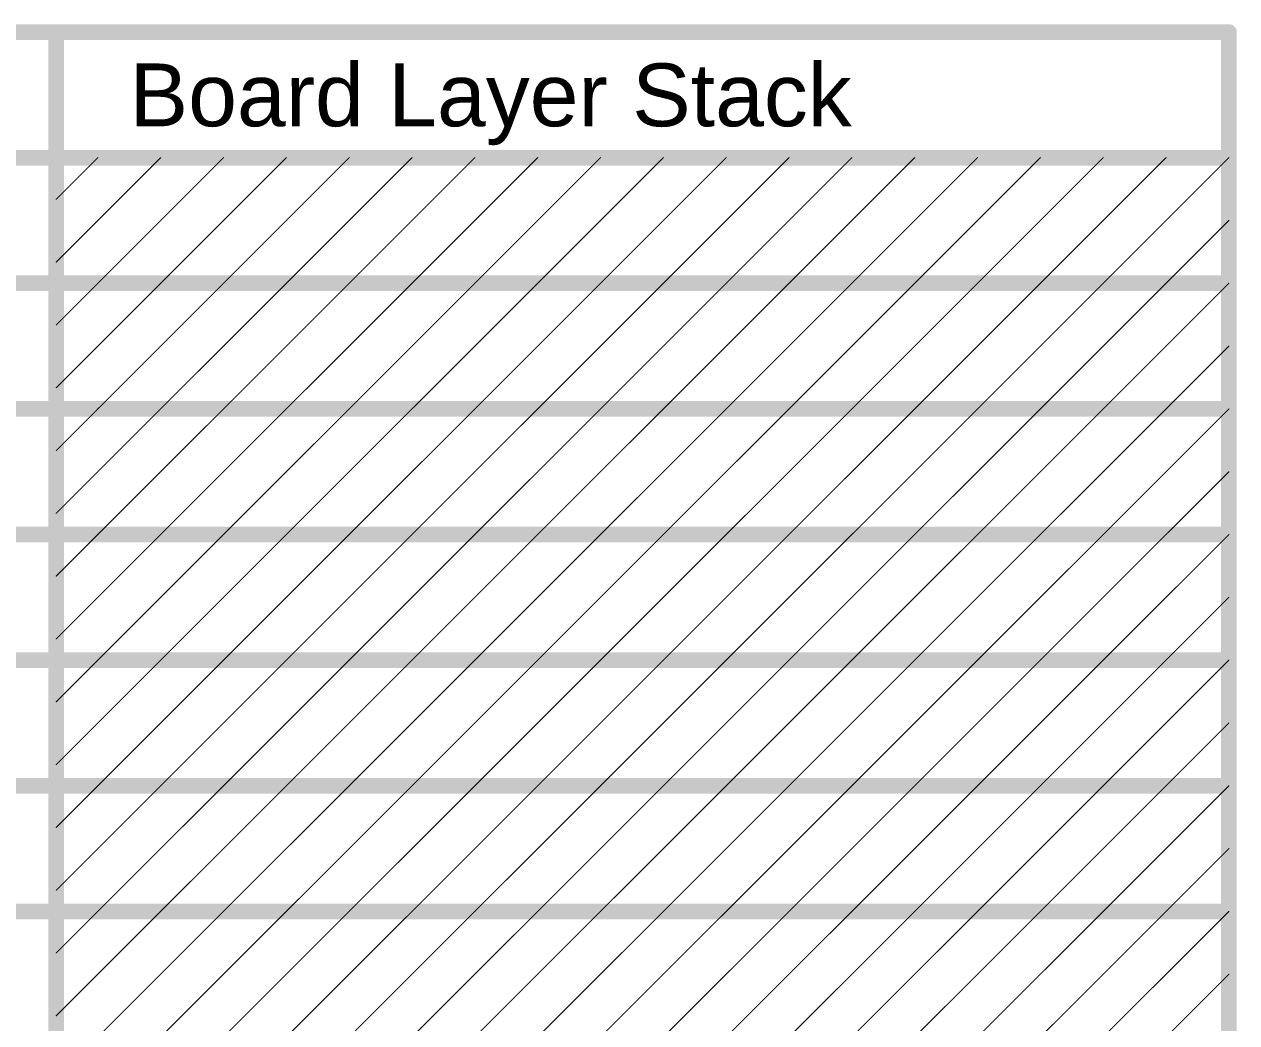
# Model space of a CAD drawing. Header units: inches. Extents: x -30 to 282, y -86 to 78.
# Drawn here: x 139.85 to 169.25, y 1.33 to 25.56 of the extents above; entities that cross this region are included whole.
import ezdxf

# ---------------------------------------------------------------- set-up
doc = ezdxf.new("R2010")
doc.units = ezdxf.units.IN
doc.layers.add('Fabrication', color=76, linetype='Continuous')
doc.styles.add('Arial', font='', dxfattribs={"height": 0.2})
doc.styles.get('Arial').set_extended_font_data('Arial')

msp = doc.modelspace()

# ---------------------------------------------------------------- linework, layer by layer
at = {"layer": 'Fabrication'}
for points, const_width in [([(53.778, 25.366), (169.063, 25.366)], 0.381), ([(140.624, -23.402), (140.624, 25.366)], 0.381), ([(169.063, -23.402), (169.063, 25.366)], 0.381), ([(53.778, 22.318), (169.063, 22.318)], 0.381), ([(140.624, 19.786), (143.155, 22.318)], 0.0254), ([(140.624, 21.31), (141.631, 22.318)], 0.0254), ([(141.631, 19.27), (144.679, 22.318)], 0.0254), ([(143.155, 19.27), (146.203, 22.318)], 0.0254), ([(144.679, 19.27), (147.727, 22.318)], 0.0254), ([(146.203, 19.27), (149.251, 22.318)], 0.0254), ([(147.727, 19.27), (150.775, 22.318)], 0.0254), ([(149.251, 19.27), (152.299, 22.318)], 0.0254), ([(150.775, 19.27), (153.823, 22.318)], 0.0254), ([(152.299, 19.27), (155.347, 22.318)], 0.0254), ([(153.823, 19.27), (156.871, 22.318)], 0.0254), ([(155.347, 19.27), (158.395, 22.318)], 0.0254), ([(156.871, 19.27), (159.919, 22.318)], 0.0254), ([(158.395, 19.27), (161.443, 22.318)], 0.0254), ([(159.919, 19.27), (162.967, 22.318)], 0.0254), ([(161.443, 19.27), (164.491, 22.318)], 0.0254), ([(162.967, 19.27), (166.015, 22.318)], 0.0254), ([(164.491, 19.27), (167.539, 22.318)], 0.0254), ([(166.015, 19.27), (169.063, 22.318)], 0.0254), ([(167.539, 19.27), (169.063, 20.794)], 0.0254), ([(126.149, 19.27), (140.624, 19.27)], 0.381), ([(140.624, 19.27), (169.063, 19.27)], 0.381), ([(140.624, 16.738), (143.155, 19.27)], 0.0254), ([(140.624, 18.262), (141.631, 19.27)], 0.0254), ([(141.631, 16.222), (144.679, 19.27)], 0.0254), ([(143.155, 16.222), (146.203, 19.27)], 0.0254), ([(144.679, 16.222), (147.727, 19.27)], 0.0254), ([(146.203, 16.222), (149.251, 19.27)], 0.0254), ([(147.727, 16.222), (150.775, 19.27)], 0.0254), ([(149.251, 16.222), (152.299, 19.27)], 0.0254), ([(150.775, 16.222), (153.823, 19.27)], 0.0254), ([(152.299, 16.222), (155.347, 19.27)], 0.0254), ([(153.823, 16.222), (156.871, 19.27)], 0.0254), ([(155.347, 16.222), (158.395, 19.27)], 0.0254), ([(156.871, 16.222), (159.919, 19.27)], 0.0254), ([(158.395, 16.222), (161.443, 19.27)], 0.0254), ([(159.919, 16.222), (162.967, 19.27)], 0.0254), ([(161.443, 16.222), (164.491, 19.27)], 0.0254), ([(162.967, 16.222), (166.015, 19.27)], 0.0254), ([(164.491, 16.222), (167.539, 19.27)], 0.0254), ([(166.015, 16.222), (169.063, 19.27)], 0.0254), ([(167.539, 16.222), (169.063, 17.746)], 0.0254), ([(126.149, 16.222), (140.624, 16.222)], 0.381), ([(140.624, 16.222), (169.063, 16.222)], 0.381), ([(140.624, 13.69), (143.155, 16.222)], 0.0254), ([(140.624, 15.214), (141.631, 16.222)], 0.0254), ([(141.631, 13.174), (144.679, 16.222)], 0.0254), ([(143.155, 13.174), (146.203, 16.222)], 0.0254), ([(144.679, 13.174), (147.727, 16.222)], 0.0254), ([(146.203, 13.174), (149.251, 16.222)], 0.0254), ([(147.727, 13.174), (150.775, 16.222)], 0.0254), ([(149.251, 13.174), (152.299, 16.222)], 0.0254), ([(150.775, 13.174), (153.823, 16.222)], 0.0254), ([(152.299, 13.174), (155.347, 16.222)], 0.0254), ([(153.823, 13.174), (156.871, 16.222)], 0.0254), ([(155.347, 13.174), (158.395, 16.222)], 0.0254), ([(156.871, 13.174), (159.919, 16.222)], 0.0254), ([(158.395, 13.174), (161.443, 16.222)], 0.0254), ([(159.919, 13.174), (162.967, 16.222)], 0.0254), ([(161.443, 13.174), (164.491, 16.222)], 0.0254), ([(162.967, 13.174), (166.015, 16.222)], 0.0254), ([(164.491, 13.174), (167.539, 16.222)], 0.0254), ([(166.015, 13.174), (169.063, 16.222)], 0.0254), ([(167.539, 13.174), (169.063, 14.698)], 0.0254), ([(126.149, 13.174), (140.624, 13.174)], 0.381), ([(140.624, 13.174), (169.063, 13.174)], 0.381), ([(140.624, 10.642), (143.155, 13.174)], 0.0254), ([(140.624, 12.166), (141.631, 13.174)], 0.0254), ([(141.631, 10.126), (144.679, 13.174)], 0.0254), ([(143.155, 10.126), (146.203, 13.174)], 0.0254), ([(144.679, 10.126), (147.727, 13.174)], 0.0254), ([(146.203, 10.126), (149.251, 13.174)], 0.0254), ([(147.727, 10.126), (150.775, 13.174)], 0.0254), ([(149.251, 10.126), (152.299, 13.174)], 0.0254), ([(150.775, 10.126), (153.823, 13.174)], 0.0254), ([(152.299, 10.126), (155.347, 13.174)], 0.0254), ([(153.823, 10.126), (156.871, 13.174)], 0.0254), ([(155.347, 10.126), (158.395, 13.174)], 0.0254), ([(156.871, 10.126), (159.919, 13.174)], 0.0254), ([(158.395, 10.126), (161.443, 13.174)], 0.0254), ([(159.919, 10.126), (162.967, 13.174)], 0.0254), ([(161.443, 10.126), (164.491, 13.174)], 0.0254), ([(162.967, 10.126), (166.015, 13.174)], 0.0254), ([(164.491, 10.126), (167.539, 13.174)], 0.0254), ([(166.015, 10.126), (169.063, 13.174)], 0.0254), ([(167.539, 10.126), (169.063, 11.65)], 0.0254), ([(126.149, 10.126), (140.624, 10.126)], 0.381), ([(140.624, 10.126), (169.063, 10.126)], 0.381), ([(140.624, 7.594), (143.155, 10.126)], 0.0254), ([(140.624, 9.118), (141.631, 10.126)], 0.0254), ([(141.631, 7.078), (144.679, 10.126)], 0.0254), ([(143.155, 7.078), (146.203, 10.126)], 0.0254), ([(144.679, 7.078), (147.727, 10.126)], 0.0254), ([(146.203, 7.078), (149.251, 10.126)], 0.0254), ([(147.727, 7.078), (150.775, 10.126)], 0.0254), ([(149.251, 7.078), (152.299, 10.126)], 0.0254), ([(150.775, 7.078), (153.823, 10.126)], 0.0254), ([(152.299, 7.078), (155.347, 10.126)], 0.0254), ([(153.823, 7.078), (156.871, 10.126)], 0.0254), ([(155.347, 7.078), (158.395, 10.126)], 0.0254), ([(156.871, 7.078), (159.919, 10.126)], 0.0254), ([(158.395, 7.078), (161.443, 10.126)], 0.0254), ([(159.919, 7.078), (162.967, 10.126)], 0.0254), ([(161.443, 7.078), (164.491, 10.126)], 0.0254), ([(162.967, 7.078), (166.015, 10.126)], 0.0254), ([(164.491, 7.078), (167.539, 10.126)], 0.0254), ([(166.015, 7.078), (169.063, 10.126)], 0.0254), ([(167.539, 7.078), (169.063, 8.602)], 0.0254), ([(126.149, 7.078), (140.624, 7.078)], 0.381), ([(140.624, 7.078), (169.063, 7.078)], 0.381), ([(140.624, 4.546), (143.155, 7.078)], 0.0254), ([(140.624, 6.07), (141.631, 7.078)], 0.0254), ([(141.631, 4.03), (144.679, 7.078)], 0.0254), ([(143.155, 4.03), (146.203, 7.078)], 0.0254), ([(144.679, 4.03), (147.727, 7.078)], 0.0254), ([(146.203, 4.03), (149.251, 7.078)], 0.0254), ([(147.727, 4.03), (150.775, 7.078)], 0.0254), ([(149.251, 4.03), (152.299, 7.078)], 0.0254), ([(150.775, 4.03), (153.823, 7.078)], 0.0254), ([(152.299, 4.03), (155.347, 7.078)], 0.0254), ([(153.823, 4.03), (156.871, 7.078)], 0.0254), ([(155.347, 4.03), (158.395, 7.078)], 0.0254), ([(156.871, 4.03), (159.919, 7.078)], 0.0254), ([(158.395, 4.03), (161.443, 7.078)], 0.0254), ([(159.919, 4.03), (162.967, 7.078)], 0.0254), ([(161.443, 4.03), (164.491, 7.078)], 0.0254), ([(162.967, 4.03), (166.015, 7.078)], 0.0254), ([(164.491, 4.03), (167.539, 7.078)], 0.0254), ([(166.015, 4.03), (169.063, 7.078)], 0.0254), ([(167.539, 4.03), (169.063, 5.554)], 0.0254), ([(126.149, 4.03), (140.624, 4.03)], 0.381), ([(140.624, 4.03), (169.063, 4.03)], 0.381), ([(140.624, 1.498), (143.155, 4.03)], 0.0254), ([(140.624, 3.022), (141.631, 4.03)], 0.0254), ([(141.631, 0.982), (144.679, 4.03)], 0.0254), ([(143.155, 0.982), (146.203, 4.03)], 0.0254), ([(144.679, 0.982), (147.727, 4.03)], 0.0254), ([(146.203, 0.982), (149.251, 4.03)], 0.0254), ([(147.727, 0.982), (150.775, 4.03)], 0.0254), ([(149.251, 0.982), (152.299, 4.03)], 0.0254), ([(150.775, 0.982), (153.823, 4.03)], 0.0254), ([(152.299, 0.982), (155.347, 4.03)], 0.0254), ([(153.823, 0.982), (156.871, 4.03)], 0.0254), ([(155.347, 0.982), (158.395, 4.03)], 0.0254), ([(156.871, 0.982), (159.919, 4.03)], 0.0254), ([(158.395, 0.982), (161.443, 4.03)], 0.0254), ([(159.919, 0.982), (162.967, 4.03)], 0.0254), ([(161.443, 0.982), (164.491, 4.03)], 0.0254), ([(162.967, 0.982), (166.015, 4.03)], 0.0254), ([(164.491, 0.982), (167.539, 4.03)], 0.0254), ([(166.015, 0.982), (169.063, 4.03)], 0.0254), ([(167.539, 0.982), (169.063, 2.506)], 0.0254)]:
    msp.add_lwpolyline(points, dxfattribs=dict(at, const_width=const_width))
for points, const_width in [([(140.528, 25.366, 1), (140.719, 25.366, 1)], 0.191), ([(168.968, 25.366, 1), (169.159, 25.366, 1)], 0.191), ([(168.968, 25.366, 1), (169.159, 25.366, 1)], 0.191), ([(168.968, 22.318, 1), (169.159, 22.318, 1)], 0.191), ([(141.625, 22.318, 1), (141.638, 22.318, 1)], 0.0127), ([(143.149, 22.318, 1), (143.162, 22.318, 1)], 0.0127), ([(144.673, 22.318, 1), (144.686, 22.318, 1)], 0.0127), ([(146.197, 22.318, 1), (146.21, 22.318, 1)], 0.0127), ([(147.721, 22.318, 1), (147.734, 22.318, 1)], 0.0127), ([(149.245, 22.318, 1), (149.258, 22.318, 1)], 0.0127), ([(150.769, 22.318, 1), (150.782, 22.318, 1)], 0.0127), ([(152.293, 22.318, 1), (152.306, 22.318, 1)], 0.0127), ([(153.817, 22.318, 1), (153.83, 22.318, 1)], 0.0127), ([(155.341, 22.318, 1), (155.354, 22.318, 1)], 0.0127), ([(156.865, 22.318, 1), (156.878, 22.318, 1)], 0.0127), ([(158.389, 22.318, 1), (158.402, 22.318, 1)], 0.0127), ([(159.913, 22.318, 1), (159.926, 22.318, 1)], 0.0127), ([(161.437, 22.318, 1), (161.45, 22.318, 1)], 0.0127), ([(162.961, 22.318, 1), (162.974, 22.318, 1)], 0.0127), ([(164.485, 22.318, 1), (164.498, 22.318, 1)], 0.0127), ([(166.009, 22.318, 1), (166.022, 22.318, 1)], 0.0127), ([(167.533, 22.318, 1), (167.546, 22.318, 1)], 0.0127), ([(169.057, 22.318, 1), (169.07, 22.318, 1)], 0.0127), ([(140.617, 21.31, 1), (140.63, 21.31, 1)], 0.0127), ([(169.057, 20.794, 1), (169.07, 20.794, 1)], 0.0127), ([(140.617, 19.786, 1), (140.63, 19.786, 1)], 0.0127), ([(140.528, 19.27, 1), (140.719, 19.27, 1)], 0.191), ([(140.528, 19.27, 1), (140.719, 19.27, 1)], 0.191), ([(168.968, 19.27, 1), (169.159, 19.27, 1)], 0.191), ([(141.625, 19.27, 1), (141.638, 19.27, 1)], 0.0127), ([(141.625, 19.27, 1), (141.638, 19.27, 1)], 0.0127), ([(143.149, 19.27, 1), (143.162, 19.27, 1)], 0.0127), ([(143.149, 19.27, 1), (143.162, 19.27, 1)], 0.0127), ([(144.673, 19.27, 1), (144.686, 19.27, 1)], 0.0127), ([(144.673, 19.27, 1), (144.686, 19.27, 1)], 0.0127), ([(146.197, 19.27, 1), (146.21, 19.27, 1)], 0.0127), ([(146.197, 19.27, 1), (146.21, 19.27, 1)], 0.0127), ([(147.721, 19.27, 1), (147.734, 19.27, 1)], 0.0127), ([(147.721, 19.27, 1), (147.734, 19.27, 1)], 0.0127), ([(149.245, 19.27, 1), (149.258, 19.27, 1)], 0.0127), ([(149.245, 19.27, 1), (149.258, 19.27, 1)], 0.0127), ([(150.769, 19.27, 1), (150.782, 19.27, 1)], 0.0127), ([(150.769, 19.27, 1), (150.782, 19.27, 1)], 0.0127), ([(152.293, 19.27, 1), (152.306, 19.27, 1)], 0.0127), ([(152.293, 19.27, 1), (152.306, 19.27, 1)], 0.0127), ([(153.817, 19.27, 1), (153.83, 19.27, 1)], 0.0127), ([(153.817, 19.27, 1), (153.83, 19.27, 1)], 0.0127), ([(155.341, 19.27, 1), (155.354, 19.27, 1)], 0.0127), ([(155.341, 19.27, 1), (155.354, 19.27, 1)], 0.0127), ([(156.865, 19.27, 1), (156.878, 19.27, 1)], 0.0127), ([(156.865, 19.27, 1), (156.878, 19.27, 1)], 0.0127), ([(158.389, 19.27, 1), (158.402, 19.27, 1)], 0.0127), ([(158.389, 19.27, 1), (158.402, 19.27, 1)], 0.0127), ([(159.913, 19.27, 1), (159.926, 19.27, 1)], 0.0127), ([(159.913, 19.27, 1), (159.926, 19.27, 1)], 0.0127), ([(161.437, 19.27, 1), (161.45, 19.27, 1)], 0.0127), ([(161.437, 19.27, 1), (161.45, 19.27, 1)], 0.0127), ([(162.961, 19.27, 1), (162.974, 19.27, 1)], 0.0127), ([(162.961, 19.27, 1), (162.974, 19.27, 1)], 0.0127), ([(164.485, 19.27, 1), (164.498, 19.27, 1)], 0.0127), ([(164.485, 19.27, 1), (164.498, 19.27, 1)], 0.0127), ([(166.009, 19.27, 1), (166.022, 19.27, 1)], 0.0127), ([(166.009, 19.27, 1), (166.022, 19.27, 1)], 0.0127), ([(167.533, 19.27, 1), (167.546, 19.27, 1)], 0.0127), ([(167.533, 19.27, 1), (167.546, 19.27, 1)], 0.0127), ([(169.057, 19.27, 1), (169.07, 19.27, 1)], 0.0127), ([(140.617, 18.262, 1), (140.63, 18.262, 1)], 0.0127), ([(169.057, 17.746, 1), (169.07, 17.746, 1)], 0.0127), ([(140.617, 16.738, 1), (140.63, 16.738, 1)], 0.0127), ([(140.528, 16.222, 1), (140.719, 16.222, 1)], 0.191), ([(140.528, 16.222, 1), (140.719, 16.222, 1)], 0.191), ([(141.625, 16.222, 1), (141.638, 16.222, 1)], 0.0127), ([(141.625, 16.222, 1), (141.638, 16.222, 1)], 0.0127), ([(143.149, 16.222, 1), (143.162, 16.222, 1)], 0.0127), ([(143.149, 16.222, 1), (143.162, 16.222, 1)], 0.0127), ([(144.673, 16.222, 1), (144.686, 16.222, 1)], 0.0127), ([(144.673, 16.222, 1), (144.686, 16.222, 1)], 0.0127), ([(146.197, 16.222, 1), (146.21, 16.222, 1)], 0.0127), ([(146.197, 16.222, 1), (146.21, 16.222, 1)], 0.0127), ([(147.721, 16.222, 1), (147.734, 16.222, 1)], 0.0127), ([(147.721, 16.222, 1), (147.734, 16.222, 1)], 0.0127), ([(149.245, 16.222, 1), (149.258, 16.222, 1)], 0.0127), ([(149.245, 16.222, 1), (149.258, 16.222, 1)], 0.0127), ([(150.769, 16.222, 1), (150.782, 16.222, 1)], 0.0127), ([(150.769, 16.222, 1), (150.782, 16.222, 1)], 0.0127), ([(152.293, 16.222, 1), (152.306, 16.222, 1)], 0.0127), ([(152.293, 16.222, 1), (152.306, 16.222, 1)], 0.0127), ([(153.817, 16.222, 1), (153.83, 16.222, 1)], 0.0127), ([(153.817, 16.222, 1), (153.83, 16.222, 1)], 0.0127), ([(155.341, 16.222, 1), (155.354, 16.222, 1)], 0.0127), ([(155.341, 16.222, 1), (155.354, 16.222, 1)], 0.0127), ([(156.865, 16.222, 1), (156.878, 16.222, 1)], 0.0127), ([(156.865, 16.222, 1), (156.878, 16.222, 1)], 0.0127), ([(158.389, 16.222, 1), (158.402, 16.222, 1)], 0.0127), ([(158.389, 16.222, 1), (158.402, 16.222, 1)], 0.0127), ([(159.913, 16.222, 1), (159.926, 16.222, 1)], 0.0127), ([(159.913, 16.222, 1), (159.926, 16.222, 1)], 0.0127), ([(161.437, 16.222, 1), (161.45, 16.222, 1)], 0.0127), ([(161.437, 16.222, 1), (161.45, 16.222, 1)], 0.0127), ([(162.961, 16.222, 1), (162.974, 16.222, 1)], 0.0127), ([(162.961, 16.222, 1), (162.974, 16.222, 1)], 0.0127), ([(164.485, 16.222, 1), (164.498, 16.222, 1)], 0.0127), ([(164.485, 16.222, 1), (164.498, 16.222, 1)], 0.0127), ([(166.009, 16.222, 1), (166.022, 16.222, 1)], 0.0127), ([(166.009, 16.222, 1), (166.022, 16.222, 1)], 0.0127), ([(167.533, 16.222, 1), (167.546, 16.222, 1)], 0.0127), ([(167.533, 16.222, 1), (167.546, 16.222, 1)], 0.0127), ([(168.968, 16.222, 1), (169.159, 16.222, 1)], 0.191), ([(169.057, 16.222, 1), (169.07, 16.222, 1)], 0.0127), ([(140.617, 15.214, 1), (140.63, 15.214, 1)], 0.0127), ([(169.057, 14.698, 1), (169.07, 14.698, 1)], 0.0127), ([(140.617, 13.69, 1), (140.63, 13.69, 1)], 0.0127), ([(140.528, 13.174, 1), (140.719, 13.174, 1)], 0.191), ([(140.528, 13.174, 1), (140.719, 13.174, 1)], 0.191), ([(168.968, 13.174, 1), (169.159, 13.174, 1)], 0.191), ([(141.625, 13.174, 1), (141.638, 13.174, 1)], 0.0127), ([(141.625, 13.174, 1), (141.638, 13.174, 1)], 0.0127), ([(143.149, 13.174, 1), (143.162, 13.174, 1)], 0.0127), ([(143.149, 13.174, 1), (143.162, 13.174, 1)], 0.0127), ([(144.673, 13.174, 1), (144.686, 13.174, 1)], 0.0127), ([(144.673, 13.174, 1), (144.686, 13.174, 1)], 0.0127), ([(146.197, 13.174, 1), (146.21, 13.174, 1)], 0.0127), ([(146.197, 13.174, 1), (146.21, 13.174, 1)], 0.0127), ([(147.721, 13.174, 1), (147.734, 13.174, 1)], 0.0127), ([(147.721, 13.174, 1), (147.734, 13.174, 1)], 0.0127), ([(149.245, 13.174, 1), (149.258, 13.174, 1)], 0.0127), ([(149.245, 13.174, 1), (149.258, 13.174, 1)], 0.0127), ([(150.769, 13.174, 1), (150.782, 13.174, 1)], 0.0127), ([(150.769, 13.174, 1), (150.782, 13.174, 1)], 0.0127), ([(152.293, 13.174, 1), (152.306, 13.174, 1)], 0.0127), ([(152.293, 13.174, 1), (152.306, 13.174, 1)], 0.0127), ([(153.817, 13.174, 1), (153.83, 13.174, 1)], 0.0127), ([(153.817, 13.174, 1), (153.83, 13.174, 1)], 0.0127), ([(155.341, 13.174, 1), (155.354, 13.174, 1)], 0.0127), ([(155.341, 13.174, 1), (155.354, 13.174, 1)], 0.0127), ([(156.865, 13.174, 1), (156.878, 13.174, 1)], 0.0127), ([(156.865, 13.174, 1), (156.878, 13.174, 1)], 0.0127), ([(158.389, 13.174, 1), (158.402, 13.174, 1)], 0.0127), ([(158.389, 13.174, 1), (158.402, 13.174, 1)], 0.0127), ([(159.913, 13.174, 1), (159.926, 13.174, 1)], 0.0127), ([(159.913, 13.174, 1), (159.926, 13.174, 1)], 0.0127), ([(161.437, 13.174, 1), (161.45, 13.174, 1)], 0.0127), ([(161.437, 13.174, 1), (161.45, 13.174, 1)], 0.0127), ([(162.961, 13.174, 1), (162.974, 13.174, 1)], 0.0127), ([(162.961, 13.174, 1), (162.974, 13.174, 1)], 0.0127), ([(164.485, 13.174, 1), (164.498, 13.174, 1)], 0.0127), ([(164.485, 13.174, 1), (164.498, 13.174, 1)], 0.0127), ([(166.009, 13.174, 1), (166.022, 13.174, 1)], 0.0127), ([(166.009, 13.174, 1), (166.022, 13.174, 1)], 0.0127), ([(167.533, 13.174, 1), (167.546, 13.174, 1)], 0.0127), ([(167.533, 13.174, 1), (167.546, 13.174, 1)], 0.0127), ([(169.057, 13.174, 1), (169.07, 13.174, 1)], 0.0127), ([(140.617, 12.166, 1), (140.63, 12.166, 1)], 0.0127), ([(169.057, 11.65, 1), (169.07, 11.65, 1)], 0.0127), ([(140.617, 10.642, 1), (140.63, 10.642, 1)], 0.0127), ([(140.528, 10.126, 1), (140.719, 10.126, 1)], 0.191), ([(140.528, 10.126, 1), (140.719, 10.126, 1)], 0.191), ([(168.968, 10.126, 1), (169.159, 10.126, 1)], 0.191), ([(141.625, 10.126, 1), (141.638, 10.126, 1)], 0.0127), ([(141.625, 10.126, 1), (141.638, 10.126, 1)], 0.0127), ([(143.149, 10.126, 1), (143.162, 10.126, 1)], 0.0127), ([(143.149, 10.126, 1), (143.162, 10.126, 1)], 0.0127), ([(144.673, 10.126, 1), (144.686, 10.126, 1)], 0.0127), ([(144.673, 10.126, 1), (144.686, 10.126, 1)], 0.0127), ([(146.197, 10.126, 1), (146.21, 10.126, 1)], 0.0127), ([(146.197, 10.126, 1), (146.21, 10.126, 1)], 0.0127), ([(147.721, 10.126, 1), (147.734, 10.126, 1)], 0.0127), ([(147.721, 10.126, 1), (147.734, 10.126, 1)], 0.0127), ([(149.245, 10.126, 1), (149.258, 10.126, 1)], 0.0127), ([(149.245, 10.126, 1), (149.258, 10.126, 1)], 0.0127), ([(150.769, 10.126, 1), (150.782, 10.126, 1)], 0.0127), ([(150.769, 10.126, 1), (150.782, 10.126, 1)], 0.0127), ([(152.293, 10.126, 1), (152.306, 10.126, 1)], 0.0127), ([(152.293, 10.126, 1), (152.306, 10.126, 1)], 0.0127), ([(153.817, 10.126, 1), (153.83, 10.126, 1)], 0.0127), ([(153.817, 10.126, 1), (153.83, 10.126, 1)], 0.0127), ([(155.341, 10.126, 1), (155.354, 10.126, 1)], 0.0127), ([(155.341, 10.126, 1), (155.354, 10.126, 1)], 0.0127), ([(156.865, 10.126, 1), (156.878, 10.126, 1)], 0.0127), ([(156.865, 10.126, 1), (156.878, 10.126, 1)], 0.0127), ([(158.389, 10.126, 1), (158.402, 10.126, 1)], 0.0127), ([(158.389, 10.126, 1), (158.402, 10.126, 1)], 0.0127), ([(159.913, 10.126, 1), (159.926, 10.126, 1)], 0.0127), ([(159.913, 10.126, 1), (159.926, 10.126, 1)], 0.0127), ([(161.437, 10.126, 1), (161.45, 10.126, 1)], 0.0127), ([(161.437, 10.126, 1), (161.45, 10.126, 1)], 0.0127), ([(162.961, 10.126, 1), (162.974, 10.126, 1)], 0.0127), ([(162.961, 10.126, 1), (162.974, 10.126, 1)], 0.0127), ([(164.485, 10.126, 1), (164.498, 10.126, 1)], 0.0127), ([(164.485, 10.126, 1), (164.498, 10.126, 1)], 0.0127), ([(166.009, 10.126, 1), (166.022, 10.126, 1)], 0.0127), ([(166.009, 10.126, 1), (166.022, 10.126, 1)], 0.0127), ([(167.533, 10.126, 1), (167.546, 10.126, 1)], 0.0127), ([(167.533, 10.126, 1), (167.546, 10.126, 1)], 0.0127), ([(169.057, 10.126, 1), (169.07, 10.126, 1)], 0.0127), ([(140.617, 9.118, 1), (140.63, 9.118, 1)], 0.0127), ([(169.057, 8.602, 1), (169.07, 8.602, 1)], 0.0127), ([(140.617, 7.594, 1), (140.63, 7.594, 1)], 0.0127), ([(140.528, 7.078, 1), (140.719, 7.078, 1)], 0.191), ([(140.528, 7.078, 1), (140.719, 7.078, 1)], 0.191), ([(141.625, 7.078, 1), (141.638, 7.078, 1)], 0.0127), ([(141.625, 7.078, 1), (141.638, 7.078, 1)], 0.0127), ([(143.149, 7.078, 1), (143.162, 7.078, 1)], 0.0127), ([(143.149, 7.078, 1), (143.162, 7.078, 1)], 0.0127), ([(144.673, 7.078, 1), (144.686, 7.078, 1)], 0.0127), ([(144.673, 7.078, 1), (144.686, 7.078, 1)], 0.0127), ([(146.197, 7.078, 1), (146.21, 7.078, 1)], 0.0127), ([(146.197, 7.078, 1), (146.21, 7.078, 1)], 0.0127), ([(147.721, 7.078, 1), (147.734, 7.078, 1)], 0.0127), ([(147.721, 7.078, 1), (147.734, 7.078, 1)], 0.0127), ([(149.245, 7.078, 1), (149.258, 7.078, 1)], 0.0127), ([(149.245, 7.078, 1), (149.258, 7.078, 1)], 0.0127), ([(150.769, 7.078, 1), (150.782, 7.078, 1)], 0.0127), ([(150.769, 7.078, 1), (150.782, 7.078, 1)], 0.0127), ([(152.293, 7.078, 1), (152.306, 7.078, 1)], 0.0127), ([(152.293, 7.078, 1), (152.306, 7.078, 1)], 0.0127), ([(153.817, 7.078, 1), (153.83, 7.078, 1)], 0.0127), ([(153.817, 7.078, 1), (153.83, 7.078, 1)], 0.0127), ([(155.341, 7.078, 1), (155.354, 7.078, 1)], 0.0127), ([(155.341, 7.078, 1), (155.354, 7.078, 1)], 0.0127), ([(156.865, 7.078, 1), (156.878, 7.078, 1)], 0.0127), ([(156.865, 7.078, 1), (156.878, 7.078, 1)], 0.0127), ([(158.389, 7.078, 1), (158.402, 7.078, 1)], 0.0127), ([(158.389, 7.078, 1), (158.402, 7.078, 1)], 0.0127), ([(159.913, 7.078, 1), (159.926, 7.078, 1)], 0.0127), ([(159.913, 7.078, 1), (159.926, 7.078, 1)], 0.0127), ([(161.437, 7.078, 1), (161.45, 7.078, 1)], 0.0127), ([(161.437, 7.078, 1), (161.45, 7.078, 1)], 0.0127), ([(162.961, 7.078, 1), (162.974, 7.078, 1)], 0.0127), ([(162.961, 7.078, 1), (162.974, 7.078, 1)], 0.0127), ([(164.485, 7.078, 1), (164.498, 7.078, 1)], 0.0127), ([(164.485, 7.078, 1), (164.498, 7.078, 1)], 0.0127), ([(166.009, 7.078, 1), (166.022, 7.078, 1)], 0.0127), ([(166.009, 7.078, 1), (166.022, 7.078, 1)], 0.0127), ([(167.533, 7.078, 1), (167.546, 7.078, 1)], 0.0127), ([(167.533, 7.078, 1), (167.546, 7.078, 1)], 0.0127), ([(168.968, 7.078, 1), (169.159, 7.078, 1)], 0.191), ([(169.057, 7.078, 1), (169.07, 7.078, 1)], 0.0127), ([(140.617, 6.07, 1), (140.63, 6.07, 1)], 0.0127), ([(169.057, 5.554, 1), (169.07, 5.554, 1)], 0.0127), ([(140.617, 4.546, 1), (140.63, 4.546, 1)], 0.0127), ([(140.528, 4.03, 1), (140.719, 4.03, 1)], 0.191), ([(140.528, 4.03, 1), (140.719, 4.03, 1)], 0.191), ([(168.968, 4.03, 1), (169.159, 4.03, 1)], 0.191), ([(141.625, 4.03, 1), (141.638, 4.03, 1)], 0.0127), ([(141.625, 4.03, 1), (141.638, 4.03, 1)], 0.0127), ([(143.149, 4.03, 1), (143.162, 4.03, 1)], 0.0127), ([(143.149, 4.03, 1), (143.162, 4.03, 1)], 0.0127), ([(144.673, 4.03, 1), (144.686, 4.03, 1)], 0.0127), ([(144.673, 4.03, 1), (144.686, 4.03, 1)], 0.0127), ([(146.197, 4.03, 1), (146.21, 4.03, 1)], 0.0127), ([(146.197, 4.03, 1), (146.21, 4.03, 1)], 0.0127), ([(147.721, 4.03, 1), (147.734, 4.03, 1)], 0.0127), ([(147.721, 4.03, 1), (147.734, 4.03, 1)], 0.0127), ([(149.245, 4.03, 1), (149.258, 4.03, 1)], 0.0127), ([(149.245, 4.03, 1), (149.258, 4.03, 1)], 0.0127), ([(150.769, 4.03, 1), (150.782, 4.03, 1)], 0.0127), ([(150.769, 4.03, 1), (150.782, 4.03, 1)], 0.0127), ([(152.293, 4.03, 1), (152.306, 4.03, 1)], 0.0127), ([(152.293, 4.03, 1), (152.306, 4.03, 1)], 0.0127), ([(153.817, 4.03, 1), (153.83, 4.03, 1)], 0.0127), ([(153.817, 4.03, 1), (153.83, 4.03, 1)], 0.0127), ([(155.341, 4.03, 1), (155.354, 4.03, 1)], 0.0127), ([(155.341, 4.03, 1), (155.354, 4.03, 1)], 0.0127), ([(156.865, 4.03, 1), (156.878, 4.03, 1)], 0.0127), ([(156.865, 4.03, 1), (156.878, 4.03, 1)], 0.0127), ([(158.389, 4.03, 1), (158.402, 4.03, 1)], 0.0127), ([(158.389, 4.03, 1), (158.402, 4.03, 1)], 0.0127), ([(159.913, 4.03, 1), (159.926, 4.03, 1)], 0.0127), ([(159.913, 4.03, 1), (159.926, 4.03, 1)], 0.0127), ([(161.437, 4.03, 1), (161.45, 4.03, 1)], 0.0127), ([(161.437, 4.03, 1), (161.45, 4.03, 1)], 0.0127), ([(162.961, 4.03, 1), (162.974, 4.03, 1)], 0.0127), ([(162.961, 4.03, 1), (162.974, 4.03, 1)], 0.0127), ([(164.485, 4.03, 1), (164.498, 4.03, 1)], 0.0127), ([(164.485, 4.03, 1), (164.498, 4.03, 1)], 0.0127), ([(166.009, 4.03, 1), (166.022, 4.03, 1)], 0.0127), ([(166.009, 4.03, 1), (166.022, 4.03, 1)], 0.0127), ([(167.533, 4.03, 1), (167.546, 4.03, 1)], 0.0127), ([(167.533, 4.03, 1), (167.546, 4.03, 1)], 0.0127), ([(169.057, 4.03, 1), (169.07, 4.03, 1)], 0.0127), ([(140.617, 3.022, 1), (140.63, 3.022, 1)], 0.0127), ([(169.057, 2.506, 1), (169.07, 2.506, 1)], 0.0127), ([(140.617, 1.498, 1), (140.63, 1.498, 1)], 0.0127)]:
    msp.add_lwpolyline(points, format="xyb", close=True, dxfattribs=dict(at, const_width=const_width))

# ---------------------------------------------------------------- texts
at = {"layer": 'Fabrication', "style": 'Arial'}
msp.add_text('Board Layer Stack', height=1.524, dxfattribs=at).set_placement((142.402, 23.08))

doc.saveas('drawing.dxf')
